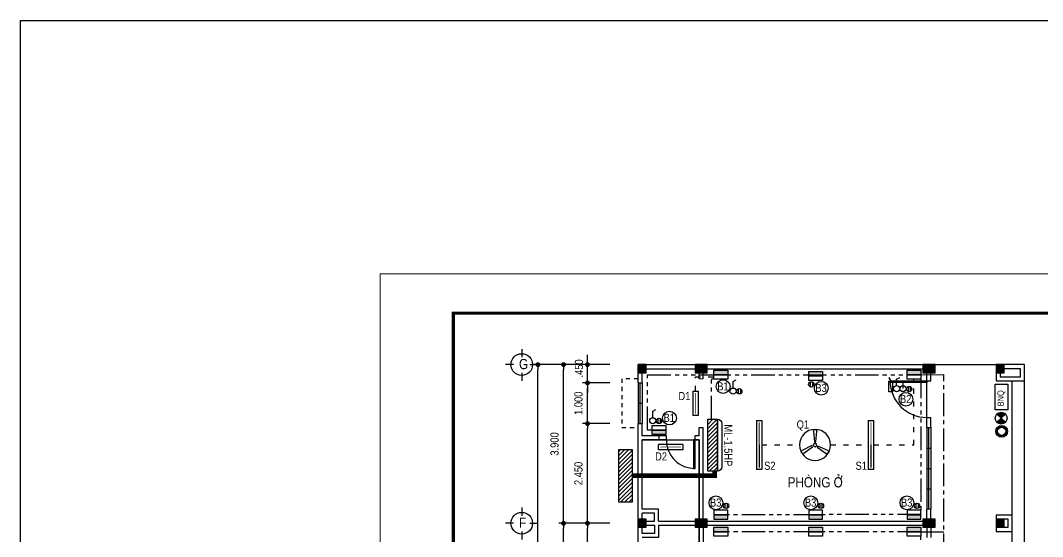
# Model space of a CAD drawing. Header units: millimetres. Extents: x 100 to 288, y -65 to 177.
# Drawn here: x 108.01 to 133.14, y -4.1 to 8.59 of the extents above; entities that cross this region are included whole.
import ezdxf

# ---------------------------------------------------------------- set-up
doc = ezdxf.new("R2010")
doc.units = ezdxf.units.MM
doc.header["$LTSCALE"] = 0.3
doc.header["$MEASUREMENT"] = 0
doc.header["$PDMODE"] = 2
for name, pattern in [('ACAD_ISO03W100', [30, 12, -18]), ('ACAD_ISO04W100', [30, 24, -3, 0, -3]), ('ACAD_ISO06W100', [36, 24, -3, 0, -3, 0, -3, 0, -3]), ('CENTER2', [1.125, 0.75, -0.125, 0.125, -0.125])]:
    doc.linetypes.add(name, pattern=pattern)
doc.layers.get('0').update_dxf_attribs({"linetype": 'CONTINUOUS', "lineweight": 13})
doc.layers.get('DEFPOINTS').update_dxf_attribs({"linetype": 'CONTINUOUS', "lineweight": 13})
for name, color, linetype in [('CB-TD-34', 34, 'CONTINUOUS'), ('CHU', 3, 'CONTINUOUS'), ('COT', 1, 'CONTINUOUS'), ('DEN-24', 24, 'CONTINUOUS'), ('DIM', 4, 'CONTINUOUS'), ('HATCH', 8, 'CONTINUOUS'), ('KHUNG5', 5, 'CONTINUOUS'), ('KT', 8, 'CONTINUOUS'), ('LAYER 1', 1, 'CONTINUOUS'), ('LAYER1', 1, 'CONTINUOUS'), ('LAYER3', 34, 'CONTINUOUS'), ('LAYER5', 5, 'CONTINUOUS'), ('LAYER7', 7, 'CONTINUOUS'), ('QUAT', 36, 'CONTINUOUS'), ('TU DIEN', 3, 'CONTINUOUS'), ('TUONG', 7, 'CONTINUOUS')]:
    doc.layers.add(name, color=color, linetype=linetype)
for name, color, linetype, lineweight in [('DAY CAI', 2, 'ACAD_ISO04W100', 30), ('DAY DEN', 4, 'ACAD_ISO03W100', 25), ('DAY NHANH-90', 90, 'ACAD_ISO06W100', 30)]:
    doc.layers.add(name, color=color, linetype=linetype, lineweight=lineweight)
doc.styles.add('chu dan', font='VHELVCN.TTF', dxfattribs={"height": 350})
doc.styles.add('HELVE', font='')
doc.styles.add('HELVE-KT', font='VHELVCN.TTF')
doc.styles.get('HELVE').set_extended_font_data('VNhelvetica')
doc.dimstyles.new('1-100', dxfattribs={"dimtxt": 0.2, "dimasz": 0.12, "dimexe": 0.12, "dimexo": 0.2, "dimgap": 0.12, "dimtad": 1, "dimdec": 3, "dimzin": 4, "dimdsep": 46, "dimtxsty": 'HELVE-KT', "dimblk1": 'DOT', "dimblk2": 'DOT', "dimsah": 1, "dimcen": -0.18, "dimadec": 3, "dimazin": 0, "dimtfac": 1, "dimtdec": 3, "dimtmove": 2, "dimatfit": 3, "dimldrblk": 'DOT', "dimfxl": 0, "dimtolj": 1, "dimtzin": 4, "dimarcsym": 0})

# ---------------------------------------------------------------- blocks, each defined once
blk = doc.blocks.new('_DOT')
at = {"color": 0, "linetype": 'ByBlock'}
blk.add_line((-0.5, 0), (-1, 0), dxfattribs=at)
at = {"color": 0, "linetype": 'ByBlock', "const_width": 0.5}
blk.add_lwpolyline([(-0.25, 0, 1), (0.25, 0, 1)], format="xyb", close=True, dxfattribs=at)
blk = doc.blocks.new('*D926')
at = {"layer": 'DEFPOINTS', "color": 0, "lineweight": -2, "ltscale": 5}
for p in [(121.368, -3.769), (122.701, -3.769), (122.701, -7.569)]:
    blk.add_point(p, dxfattribs=at)
at = {"layer": 'LAYER 1', "color": 0, "lineweight": -2, "ltscale": 5}
for p, q in [((122.501, -3.769), (121.248, -3.769)), ((121.368, -7.449), (121.368, -3.889)), ((122.501, -7.569), (121.248, -7.569))]:
    blk.add_line(p, q, dxfattribs=at)
at = {"layer": 'LAYER 1', "color": 0, "lineweight": -2, "ltscale": 5, "xscale": 0.12, "yscale": 0.12, "zscale": 0.12}
for p, rotation in [((121.368, -3.769), 90), ((121.368, -7.569), 270)]:
    blk.add_blockref('_DOT', p, dxfattribs=dict(at, rotation=rotation))
at = {"layer": 'LAYER 1', "color": 0, "ltscale": 5, "insert": (121.146, -5.669), "char_height": 0.2, "attachment_point": 5, "rotation": 90, "style": 'HELVE-KT'}
blk.add_mtext('\\A1;3.800', dxfattribs=at)
blk = doc.blocks.new('*D927')
at = {"layer": 'DEFPOINTS', "color": 0, "lineweight": -2, "ltscale": 5}
for p in [(121.368, 0.131), (122.701, 0.131), (122.701, -3.769)]:
    blk.add_point(p, dxfattribs=at)
at = {"layer": 'LAYER 1', "color": 0, "lineweight": -2, "ltscale": 5}
for p, q in [((122.501, 0.131), (121.248, 0.131)), ((121.368, -3.649), (121.368, 0.011)), ((122.501, -3.769), (121.248, -3.769))]:
    blk.add_line(p, q, dxfattribs=at)
at = {"layer": 'LAYER 1', "color": 0, "lineweight": -2, "ltscale": 5, "xscale": 0.12, "yscale": 0.12, "zscale": 0.12}
for p, rotation in [((121.368, 0.131), 90), ((121.368, -3.769), 270)]:
    blk.add_blockref('_DOT', p, dxfattribs=dict(at, rotation=rotation))
at = {"layer": 'LAYER 1', "color": 0, "ltscale": 5, "insert": (121.146, -1.819), "char_height": 0.2, "attachment_point": 5, "rotation": 90, "style": 'HELVE-KT'}
blk.add_mtext('\\A1;3.900', dxfattribs=at)
blk = doc.blocks.new('*D928')
at = {"layer": 'DEFPOINTS', "color": 0, "lineweight": -2, "ltscale": 5}
for p in [(120.738, 0.131), (121.707, 0.131), (121.707, -22.369)]:
    blk.add_point(p, dxfattribs=at)
at = {"layer": 'LAYER 1', "color": 0, "lineweight": -2, "ltscale": 5}
for p, q in [((121.507, 0.131), (120.618, 0.131)), ((120.738, -22.249), (120.738, 0.011)), ((121.507, -22.369), (120.618, -22.369))]:
    blk.add_line(p, q, dxfattribs=at)
at = {"layer": 'LAYER 1', "color": 0, "lineweight": -2, "ltscale": 5, "xscale": 0.12, "yscale": 0.12, "zscale": 0.12}
for p, rotation in [((120.738, 0.131), 90), ((120.738, -22.369), 270)]:
    blk.add_blockref('_DOT', p, dxfattribs=dict(at, rotation=rotation))
at = {"layer": 'LAYER 1', "color": 0, "ltscale": 5, "insert": (120.515, -10.708), "char_height": 0.2, "attachment_point": 5, "rotation": 90, "style": 'HELVE-KT'}
blk.add_mtext('\\A1;22.500', dxfattribs=at)
blk = doc.blocks.new('*D957')
at = {"layer": 'DEFPOINTS', "color": 0, "lineweight": -2, "ltscale": 5}
for p in [(121.956, -3.769), (122.701, -3.769), (122.701, -6.219)]:
    blk.add_point(p, dxfattribs=at)
at = {"layer": 'LAYER 1', "color": 0, "lineweight": -2, "ltscale": 5}
for p, q in [((122.501, -3.769), (121.836, -3.769)), ((121.956, -6.099), (121.956, -3.889)), ((122.501, -6.219), (121.836, -6.219))]:
    blk.add_line(p, q, dxfattribs=at)
at = {"layer": 'LAYER 1', "color": 0, "lineweight": -2, "ltscale": 5, "xscale": 0.12, "yscale": 0.12, "zscale": 0.12}
for p, rotation in [((121.956, -3.769), 90), ((121.956, -6.219), 270)]:
    blk.add_blockref('_DOT', p, dxfattribs=dict(at, rotation=rotation))
at = {"layer": 'LAYER 1', "color": 0, "ltscale": 5, "insert": (121.734, -4.994), "char_height": 0.2, "attachment_point": 5, "rotation": 90, "style": 'HELVE-KT'}
blk.add_mtext('\\A1;2.450', dxfattribs=at)
blk = doc.blocks.new('*D958')
at = {"layer": 'DEFPOINTS', "color": 0, "lineweight": -2, "ltscale": 5}
for p in [(121.956, -1.319), (122.701, -1.319), (122.701, -3.769)]:
    blk.add_point(p, dxfattribs=at)
at = {"layer": 'LAYER 1', "color": 0, "lineweight": -2, "ltscale": 5}
for p, q in [((122.501, -1.319), (121.836, -1.319)), ((121.956, -3.649), (121.956, -1.439)), ((122.501, -3.769), (121.836, -3.769))]:
    blk.add_line(p, q, dxfattribs=at)
at = {"layer": 'LAYER 1', "color": 0, "lineweight": -2, "ltscale": 5, "xscale": 0.12, "yscale": 0.12, "zscale": 0.12}
for p, rotation in [((121.956, -1.319), 90), ((121.956, -3.769), 270)]:
    blk.add_blockref('_DOT', p, dxfattribs=dict(at, rotation=rotation))
at = {"layer": 'LAYER 1', "color": 0, "ltscale": 5, "insert": (121.734, -2.544), "char_height": 0.2, "attachment_point": 5, "rotation": 90, "style": 'HELVE-KT'}
blk.add_mtext('\\A1;2.450', dxfattribs=at)
blk = doc.blocks.new('*D959')
at = {"layer": 'DEFPOINTS', "color": 0, "lineweight": -2, "ltscale": 5}
for p in [(121.956, -0.319), (122.701, -0.319), (122.701, -1.319)]:
    blk.add_point(p, dxfattribs=at)
at = {"layer": 'LAYER 1', "color": 0, "lineweight": -2, "ltscale": 5}
for p, q in [((122.501, -0.319), (121.836, -0.319)), ((121.956, -1.199), (121.956, -0.439)), ((122.501, -1.319), (121.836, -1.319))]:
    blk.add_line(p, q, dxfattribs=at)
at = {"layer": 'LAYER 1', "color": 0, "lineweight": -2, "ltscale": 5, "xscale": 0.12, "yscale": 0.12, "zscale": 0.12}
for p, rotation in [((121.956, -0.319), 90), ((121.956, -1.319), 270)]:
    blk.add_blockref('_DOT', p, dxfattribs=dict(at, rotation=rotation))
at = {"layer": 'LAYER 1', "color": 0, "ltscale": 5, "insert": (121.734, -0.819), "char_height": 0.2, "attachment_point": 5, "rotation": 90, "style": 'HELVE-KT'}
blk.add_mtext('\\A1;1.000', dxfattribs=at)
blk = doc.blocks.new('*D960')
at = {"layer": 'DEFPOINTS', "color": 0, "lineweight": -2, "ltscale": 5}
for p in [(121.956, 0.131), (122.701, 0.131), (122.701, -0.319)]:
    blk.add_point(p, dxfattribs=at)
at = {"layer": 'LAYER 1', "color": 0, "lineweight": -2, "ltscale": 5}
for p, q in [((121.956, 0.251), (121.956, 0.371)), ((122.501, 0.131), (121.836, 0.131)), ((121.956, -0.319), (121.956, 0.131)), ((122.501, -0.319), (121.836, -0.319)), ((121.956, -0.439), (121.956, -0.559))]:
    blk.add_line(p, q, dxfattribs=at)
at = {"layer": 'LAYER 1', "color": 0, "lineweight": -2, "ltscale": 5, "xscale": 0.12, "yscale": 0.12, "zscale": 0.12}
for p, rotation in [((121.956, 0.131), 270), ((121.956, -0.319), 90)]:
    blk.add_blockref('_DOT', p, dxfattribs=dict(at, rotation=rotation))
at = {"layer": 'LAYER 1', "color": 0, "ltscale": 5, "insert": (121.747, 0.038), "char_height": 0.2, "attachment_point": 5, "rotation": 90, "style": 'HELVE-KT'}
blk.add_mtext('\\A1;.450', dxfattribs=at)
blk = doc.blocks.new('1.2')
at = {"layer": 'DEN-24'}
for points in [[(176.542, 92.721), (176.542, 92.851), (175.342, 92.851), (175.342, 92.721)], [(175.942, 92.786), (175.39, 92.786)], [(176.542, 92.721), (175.342, 92.721)]]:
    blk.add_lwpolyline(points, dxfattribs=at)
at = {"layer": 'DEN-24', "linetype": 'Continuous', "ltscale": 0.08, "const_width": 0.02}
for points in [[(175.942, 92.786), (175.39, 92.786)], [(175.942, 92.786), (176.494, 92.786)]]:
    blk.add_lwpolyline(points, dxfattribs=at)
blk = doc.blocks.new('GF')
at = {"layer": 'QUAT', "ltscale": 0.3}
for p, q in [((573.723, 175.574), (573.707, 175.796)), ((573.773, 175.797), (573.751, 175.574)), ((573.751, 175.574), (573.723, 175.574)), ((573.792, 175.475), (573.806, 175.499)), ((573.806, 175.499), (574.007, 175.402)), ((573.482, 175.397), (573.686, 175.489)), ((573.699, 175.465), (573.515, 175.339)), ((573.686, 175.489), (573.699, 175.465)), ((573.974, 175.345), (573.792, 175.475))]:
    blk.add_line(p, q, dxfattribs=at)
for radius in [0.319, 0.0356]:
    blk.add_circle((573.743, 175.513), radius, dxfattribs=at)
at = {"layer": 'QUAT', "linetype": 'Continuous'}
for centre, start, end in [((573.74, 175.799), 356.0633, 184.2802), ((573.496, 175.367), 116.0633, 304.2802), ((573.992, 175.372), 236.0633, 64.2802)]:
    blk.add_arc(centre, 0.0331, start, end, dxfattribs=at)
blk = doc.blocks.new('BDIEN')
at = {"layer": 'CB-TD-34', "ltscale": 0.3}
blk.add_hatch(color=256, dxfattribs=at).paths.add_polyline_path([(368, 150), (368, 261), (30, 261), (30, 150)])
at = {"layer": 'CB-TD-34'}
for points in [[(368, 39), (368, 261), (30, 261), (30, 39)], [(368, 150), (368, 150), (30, 150), (30, 150)]]:
    blk.add_lwpolyline(points, close=True, dxfattribs=at)
blk = doc.blocks.new('ocam')
at = {"layer": 'CB-TD-34', "ltscale": 0.3}
for p, q in [((2626.682, 1316.332), (2626.682, 1316.232)), ((2626.727, 1316.332), (2626.727, 1316.232))]:
    blk.add_line(p, q, dxfattribs=at)
at = {"layer": 'CB-TD-34', "ltscale": 0.3, "extrusion": (0, 0, -1)}
blk.add_ellipse((2626.705, 1316.282), major_axis=(0.0387, 0.0387), ratio=1, start_param=3.926991, end_param=10.210176, dxfattribs=at)
blk = doc.blocks.new('congtac')
at = {"layer": 'CB-TD-34', "ltscale": 0.3}
blk.add_lwpolyline([(2626.568, 1316.342), (2626.568, 1316.474), (2626.633, 1316.508)], dxfattribs=at)
at = {"layer": 'CB-TD-34', "ltscale": 0.3, "extrusion": (0, 0, -1)}
blk.add_ellipse((2626.568, 1316.279), major_axis=(-0.0445, 0.0445), ratio=1, start_param=5.497787, end_param=11.780972, dxfattribs=at)
blk = doc.blocks.new('dimerquat')
at = {"layer": 'QUAT', "linetype": 'Continuous'}
for points in [[(2626.193, 1316.431), (2626.342, 1316.431)], [(2626.268, 1316.279), (2626.268, 1316.431)]]:
    blk.add_lwpolyline(points, dxfattribs=at)
blk.add_circle((2626.268, 1316.279), 0.0629, dxfattribs=at)
blk = doc.blocks.new('ds')
at = {"layer": 'DEN-24'}
for points in [[(-121917.555, 340881.741), (-121917.555, 340881.871), (-121918.155, 340881.871), (-121918.155, 340881.741)], [(-121917.555, 340881.741), (-121918.155, 340881.741)]]:
    blk.add_lwpolyline(points, dxfattribs=at)
at = {"layer": 'DEN-24', "linetype": 'Continuous', "ltscale": 0.08, "const_width": 0.02}
for points in [[(-121917.855, 340881.806), (-121918.108, 340881.806)], [(-121917.855, 340881.806), (-121917.603, 340881.806)]]:
    blk.add_lwpolyline(points, dxfattribs=at)
blk = doc.blocks.new('1222')
at = {"layer": 'COT', "ltscale": 200}
h = blk.add_hatch(color=256, dxfattribs=at)
h.paths.add_polyline_path([(303.386, 228.53, 1), (303.695, 228.53, 1)])
h.paths.add_polyline_path([(303.647, 228.53, 1), (303.435, 228.53, 1)], flags=17)
h = blk.add_hatch(color=256, dxfattribs=at)
h.paths.add_polyline_path([(303.884, 228.544), (303.993, 228.432, 0.202908), (304.04, 228.543, 0.204161), (303.992, 228.655)])
h.paths.add_polyline_path([(303.884, 228.544), (303.777, 228.654, 0.201837), (303.731, 228.543, 0.200249), (303.776, 228.433)])
for p, q in [((303.992, 228.655), (303.776, 228.433)), ((303.777, 228.654), (303.993, 228.432))]:
    blk.add_line(p, q, dxfattribs=at)
blk.add_lwpolyline([(304.101, 228.704), (304.777, 228.704), (304.777, 228.369), (304.101, 228.369)], close=True, dxfattribs=at)
for centre, radius in [((303.541, 228.53), 0.155), ((303.885, 228.543), 0.155), ((303.541, 228.53), 0.106)]:
    blk.add_circle(centre, radius, dxfattribs=at)
at = {"layer": 'COT', "ltscale": 200, "insert": (304.193, 228.639), "char_height": 0.1625, "width": 0.75343, "attachment_point": 1, "style": 'chu dan'}
blk.add_mtext('BNQ', dxfattribs=at)

msp = doc.modelspace()

# ---------------------------------------------------------------- hatches: boundary and pattern name
at = {"layer": 'LAYER3'}
h = msp.add_hatch(dxfattribs=at)
h.set_pattern_fill('ANSI31', color=256, scale=0.5616, angle=630, style=0)
h.set_pattern_definition([(225, (327.96799, -1437.357485), (-0.049638896, 0.049638896), [])])
h.paths.add_polyline_path([(125.14977, -1.20828), (124.91097, -1.20828), (124.91097, -2.48971), (125.14977, -2.48971)])
h = msp.add_hatch(dxfattribs=at)
h.set_pattern_fill('ANSI31', color=256, scale=0.5616, angle=270, style=0)
h.set_pattern_definition([(225, (326.59011, -1438.10978), (-0.049638896, 0.049638896), [])])
h.paths.add_polyline_path([(123.05967, -1.96057), (122.71584, -1.96057), (122.71584, -3.242), (123.05967, -3.242)])
at = {"layer": 'LAYER7', "lineweight": -2, "ltscale": 0.08}
h = msp.add_hatch(color=256, dxfattribs=at)
h.paths.add_polyline_path([(123.30025, 0.03135), (123.20025, 0.13135), (123.20025, -0.06865)])
h.paths.add_polyline_path([(123.30025, 0.03135), (123.20025, -0.06865), (123.40025, -0.06865)])
h.paths.add_polyline_path([(123.40025, 0.13135), (123.30025, 0.03135), (123.40025, -0.06865)])
h.paths.add_polyline_path([(123.40025, 0.13135), (123.20025, 0.13135), (123.30025, 0.03135)])
h = msp.add_hatch(color=256, dxfattribs=at)
h.paths.add_polyline_path([(124.60025, 0.13135), (124.60025, -0.06865), (124.75025, 0.03135)])
h.paths.add_polyline_path([(124.75025, 0.03135), (124.90025, 0.13135), (124.60025, 0.13135)])
h.paths.add_polyline_path([(124.60025, -0.06865), (124.90025, -0.06865), (124.75025, 0.03135)])
h.paths.add_polyline_path([(124.75025, 0.03135), (124.90025, -0.06865), (124.90025, 0.13135)])
h = msp.add_hatch(color=256, dxfattribs=at)
h.paths.add_polyline_path([(130.20025, 0.13135), (130.20025, -0.06865), (130.35025, 0.03135)])
h.paths.add_polyline_path([(130.35025, 0.03135), (130.50025, 0.13135), (130.20025, 0.13135)])
h.paths.add_polyline_path([(130.20025, -0.06865), (130.50025, -0.06865), (130.35025, 0.03135)])
h.paths.add_polyline_path([(130.35025, 0.03135), (130.50025, -0.06865), (130.50025, 0.13135)])
h = msp.add_hatch(color=256, dxfattribs=at)
h.paths.add_polyline_path([(132.10025, 0.03135), (132.00025, 0.13135), (132.00025, -0.06865)])
h.paths.add_polyline_path([(132.10025, 0.03135), (132.00025, -0.06865), (132.20025, -0.06865)])
h.paths.add_polyline_path([(132.20025, 0.13135), (132.10025, 0.03135), (132.20025, -0.06865)])
h.paths.add_polyline_path([(132.20025, 0.13135), (132.00025, 0.13135), (132.10025, 0.03135)])
h = msp.add_hatch(color=256, dxfattribs=at)
h.paths.add_polyline_path([(132.10025, 0.03135), (132.00025, 0.13135), (132.00025, -0.06865)])
h.paths.add_polyline_path([(132.10025, 0.03135), (132.00025, -0.06865), (132.20025, -0.06865)])
h.paths.add_polyline_path([(132.20025, 0.13135), (132.10025, 0.03135), (132.20025, -0.06865)])
h.paths.add_polyline_path([(132.20025, 0.13135), (132.00025, 0.13135), (132.10025, 0.03135)])
h = msp.add_hatch(color=256, dxfattribs=at)
h.paths.add_polyline_path([(123.30025, -3.76865), (123.20025, -3.66865), (123.20025, -3.86865)])
h.paths.add_polyline_path([(123.30025, -3.76865), (123.20025, -3.86865), (123.40025, -3.86865)])
h.paths.add_polyline_path([(123.40025, -3.66865), (123.30025, -3.76865), (123.40025, -3.86865)])
h.paths.add_polyline_path([(123.40025, -3.66865), (123.20025, -3.66865), (123.30025, -3.76865)])
h = msp.add_hatch(color=256, dxfattribs=at)
h.paths.add_polyline_path([(124.60025, -3.66865), (124.60025, -3.86865), (124.75025, -3.76865)])
h.paths.add_polyline_path([(124.75025, -3.76865), (124.90025, -3.66865), (124.60025, -3.66865)])
h.paths.add_polyline_path([(124.60025, -3.86865), (124.90025, -3.86865), (124.75025, -3.76865)])
h.paths.add_polyline_path([(124.75025, -3.76865), (124.90025, -3.86865), (124.90025, -3.66865)])
h = msp.add_hatch(color=256, dxfattribs=at)
h.paths.add_polyline_path([(130.20025, -3.66865), (130.20025, -3.86865), (130.35025, -3.76865)])
h.paths.add_polyline_path([(130.35025, -3.76865), (130.50025, -3.66865), (130.20025, -3.66865)])
h.paths.add_polyline_path([(130.20025, -3.86865), (130.50025, -3.86865), (130.35025, -3.76865)])
h.paths.add_polyline_path([(130.35025, -3.76865), (130.50025, -3.86865), (130.50025, -3.66865)])
h = msp.add_hatch(color=256, dxfattribs=at)
h.paths.add_polyline_path([(132.10025, -3.76865), (132.00025, -3.66865), (132.00025, -3.86865)])
h.paths.add_polyline_path([(132.10025, -3.76865), (132.00025, -3.86865), (132.20025, -3.86865)])
h.paths.add_polyline_path([(132.20025, -3.66865), (132.10025, -3.76865), (132.20025, -3.86865)])
h.paths.add_polyline_path([(132.20025, -3.66865), (132.00025, -3.66865), (132.10025, -3.76865)])
h = msp.add_hatch(color=256, dxfattribs=at)
h.paths.add_polyline_path([(132.10025, -3.76865), (132.00025, -3.66865), (132.00025, -3.86865)])
h.paths.add_polyline_path([(132.10025, -3.76865), (132.00025, -3.86865), (132.20025, -3.86865)])
h.paths.add_polyline_path([(132.20025, -3.66865), (132.10025, -3.76865), (132.20025, -3.86865)])
h.paths.add_polyline_path([(132.20025, -3.66865), (132.00025, -3.66865), (132.10025, -3.76865)])

# ---------------------------------------------------------------- linework, layer by layer
at = {"layer": 'CB-TD-34', "linetype": 'Continuous', "const_width": 0.04067}
msp.add_lwpolyline([(129.40951, -0.27176), (129.37096, -0.18463)], dxfattribs=at)
at = {"layer": 'CB-TD-34', "linetype": 'Continuous'}
msp.add_lwpolyline([(129.45618, -0.53721), (129.36284, -0.53721), (129.36284, -0.27176), (129.45618, -0.27176)], close=True, dxfattribs=at)
msp.add_lwpolyline([(129.45618, -0.53721), (129.36284, -0.53721), (129.36284, -0.27176), (129.45618, -0.27176)], close=True, dxfattribs=at)
at = {"layer": 'CHU'}
for points in [[(120.33753, 0.51468), (120.33753, 0.31468)], [(120.13753, 0.13135), (119.93753, 0.13135)], [(120.53753, 0.13135), (120.73753, 0.13135)], [(120.33753, -0.06865), (120.33753, -0.26865)], [(120.33753, -3.38532), (120.33753, -3.58532)], [(120.13753, -3.76865), (119.93753, -3.76865)], [(120.53753, -3.76865), (120.73753, -3.76865)], [(120.33753, -3.96865), (120.33753, -4.16865)]]:
    msp.add_lwpolyline(points, dxfattribs=at)
for centre in [(120.33753, 0.13135), (120.33753, -3.76865)]:
    msp.add_circle(centre, 0.26667, dxfattribs=at)
at = {"layer": 'DAY DEN', "ltscale": 0.035}
for points in [[(124.60801, -0.51865), (124.60801, -0.17068), (125.06422, -0.17068)], [(128.99014, -1.84365), (129.98131, -1.84365), (129.98131, -0.22829)], [(123.71179, -1.58718), (123.71179, -1.83101)], [(126.24014, -1.84365), (127.16703, -1.84365)], [(127.93346, -1.84365), (128.86035, -1.84365)]]:
    msp.add_lwpolyline(points, dxfattribs=at)
at = {"layer": 'DAY NHANH-90', "ltscale": 0.08}
for points in [[(123.54264, -1.47628), (123.43157, -1.47628), (123.43157, -0.11739), (130.15047, -0.11739), (130.15047, -3.55598), (125.40253, -3.55899)], [(125.00852, -1.20828), (125.00852, -0.21989), (125.06422, -0.21989)], [(123.54264, -6.06103), (123.43157, -6.06103), (123.43157, -7.40135), (130.15258, -7.40135), (130.15265, -3.98133), (125.40253, -3.97832)]]:
    msp.add_lwpolyline(points, dxfattribs=at)
at = {"layer": 'DAY NHANH-90', "linetype": 'CENTER2', "lineweight": -2, "ltscale": 2.5}
for points in [[(129.73182, -19.24764), (130.71497, -19.24764), (130.71497, -0.10983)], [(130.15047, -0.11739), (130.71497, -0.10983)], [(130.15258, -3.97832), (130.71497, -3.97832)]]:
    msp.add_lwpolyline(points, dxfattribs=at)
at = {"layer": 'DEFPOINTS', "linetype": 'Continuous', "ltscale": 0.08}
msp.add_lwpolyline([(116.85754, -27.34106), (158.85754, -27.34106), (158.85754, 2.35894), (116.85754, 2.35894)], close=True, dxfattribs=at)
at = {"layer": 'HATCH', "linetype": 'ACAD_ISO03W100', "ltscale": 0.01}
msp.add_lwpolyline([(123.20025, -0.21865), (123.20025, -0.21865), (122.80025, -0.21865), (122.80025, -1.41865), (123.20025, -1.41865)], dxfattribs=at)
at = {"layer": 'KHUNG5', "linetype": 'Continuous', "ltscale": 0.08, "const_width": 0.11232}
msp.add_lwpolyline([(125.0838, -2.48437), (125.0838, -2.60129), (123.05967, -2.60129)], dxfattribs=at)
at = {"layer": 'LAYER3', "lineweight": -2, "ltscale": 0.08}
msp.add_lwpolyline([(108.01391, 8.59192), (212.25043, 8.59192), (212.25043, -64.85135), (108.01391, -64.85135)], close=True, dxfattribs=at)
at = {"layer": 'LAYER3'}
for points in [[(124.91097, -2.48971), (124.91097, -1.20828), (125.14977, -1.20828), (125.14977, -2.48971)], [(122.71584, -1.96057), (122.71584, -3.242), (123.05967, -3.242), (123.05967, -1.96057)]]:
    msp.add_lwpolyline(points, close=True, dxfattribs=at)
msp.add_lwpolyline([(125.14977, -2.48971), (125.14977, -1.20828, -0.41421356), (125.25481, -1.31331), (125.25481, -2.38467, -0.41421356)], format="xyb", close=True, dxfattribs=at)
at = {"layer": 'LAYER5', "color": 163, "linetype": 'Continuous'}
for p, q in [((123.20025, -0.31865), (123.20025, -1.31865)), ((123.25025, -1.31865), (123.25025, -0.31865)), ((123.30025, -0.31865), (123.30025, -1.31865)), ((130.30025, -1.16865), (130.30025, -0.26865)), ((123.20025, -0.81865), (123.30025, -0.81865)), ((130.30025, -1.41865), (130.30025, -3.41865)), ((130.35025, -3.41865), (130.35025, -1.41865)), ((130.40025, -1.41865), (130.40025, -3.41865)), ((123.90025, -1.71865), (124.60025, -1.71865)), ((130.30025, -1.91865), (130.40025, -1.91865)), ((130.30025, -2.41865), (130.40025, -2.41865)), ((130.30025, -2.91865), (130.40025, -2.91865))]:
    msp.add_line(p, q, dxfattribs=at)
for points in [[(130.30025, -0.26865), (130.30025, -0.30865), (129.40025, -0.30865), (129.40025, -0.26865)], [(124.60025, -1.71865), (124.56025, -1.71865), (124.56025, -2.41865), (124.60025, -2.41865)]]:
    msp.add_lwpolyline(points, close=True, dxfattribs=at)
for centre, radius, start, end in [((130.30025, -0.26467), 0.90392, 180.252591, 270), ((124.58025, -1.73865), 0.68029, 178.315316, 271.684684)]:
    msp.add_arc(centre, radius, start, end, dxfattribs=at)
at = {"layer": 'LAYER7', "lineweight": -2, "ltscale": 0.08}
for p, q in [((123.20025, -0.06865), (123.40025, 0.13135)), ((123.20025, 0.13135), (123.40025, -0.06865)), ((124.60025, -0.06865), (124.90025, 0.13135)), ((124.60025, 0.13135), (124.90025, -0.06865)), ((130.20025, -0.06865), (130.50025, 0.13135)), ((130.20025, 0.13135), (130.50025, -0.06865)), ((130.40025, 0.13135), (132.20025, 0.13135)), ((132.00025, -0.06865), (132.20025, 0.13135)), ((132.00025, 0.13135), (132.20025, -0.06865)), ((132.00025, -0.06865), (132.20025, 0.13135)), ((132.00025, 0.13135), (132.20025, -0.06865)), ((132.70025, -22.36865), (132.70025, 0.13135)), ((132.40025, -21.96865), (132.40025, -0.26865)), ((123.20025, -3.86865), (123.40025, -3.66865)), ((123.20025, -3.66865), (123.40025, -3.86865)), ((124.60025, -3.86865), (124.90025, -3.66865)), ((124.60025, -3.66865), (124.90025, -3.86865)), ((130.20025, -3.86865), (130.50025, -3.66865)), ((130.20025, -3.66865), (130.50025, -3.86865)), ((132.00025, -3.86865), (132.20025, -3.66865)), ((132.00025, -3.66865), (132.20025, -3.86865)), ((132.00025, -3.86865), (132.20025, -3.66865)), ((132.00025, -3.66865), (132.20025, -3.86865))]:
    msp.add_line(p, q, dxfattribs=at)
at = {"layer": 'LAYER7', "linetype": 'Continuous', "const_width": 0.08}
msp.add_lwpolyline([(157.85754, 1.3964), (118.65754, 1.3964), (118.65754, -26.37851), (157.85754, -26.37851)], close=True, dxfattribs=at)
at = {"layer": 'LAYER7', "lineweight": -2, "ltscale": 0.08}
for points in [[(123.40025, -0.06865), (123.40025, 0.13135), (123.20025, 0.13135), (123.20025, -0.06865)], [(124.90025, -0.06865), (124.90025, 0.13135), (124.60025, 0.13135), (124.60025, -0.06865)], [(130.50025, -0.06865), (130.50025, 0.13135), (130.20025, 0.13135), (130.20025, -0.06865)], [(132.20025, -0.06865), (132.20025, 0.13135), (132.00025, 0.13135), (132.00025, -0.06865)], [(132.20025, -0.06865), (132.20025, 0.13135), (132.00025, 0.13135), (132.00025, -0.06865)], [(132.70025, -0.26865), (132.70025, 0.13135), (132.00025, 0.13135), (132.00025, -0.26865)], [(132.60025, -0.16865), (132.60025, 0.03135), (132.10025, 0.03135), (132.10025, -0.16865)], [(124.70025, -3.71865), (124.70025, -1.71865), (124.70025, -1.71865), (124.70025, -3.71865)], [(123.40025, -3.86865), (123.40025, -3.66865), (123.20025, -3.66865), (123.20025, -3.86865)], [(124.90025, -3.86865), (124.90025, -3.66865), (124.60025, -3.66865), (124.60025, -3.86865)], [(130.50025, -3.86865), (130.50025, -3.66865), (130.20025, -3.66865), (130.20025, -3.86865)], [(132.40025, -3.96865), (132.40025, -3.56865), (132.00025, -3.56865), (132.00025, -3.96865)], [(132.20025, -3.86865), (132.20025, -3.66865), (132.00025, -3.66865), (132.00025, -3.86865)], [(132.20025, -3.86865), (132.20025, -3.66865), (132.00025, -3.66865), (132.00025, -3.86865)], [(132.30025, -3.86865), (132.30025, -3.66865), (132.10025, -3.66865), (132.10025, -3.86865)], [(124.70025, -3.81865), (124.70025, -5.81865), (124.70025, -5.81865), (124.70025, -3.81865)]]:
    msp.add_lwpolyline(points, close=True, dxfattribs=at)
for points in [[(123.20025, -0.31865), (123.20025, 0.13135)], [(123.20025, 0.13135), (130.50025, 0.13135)], [(123.30025, -0.31865), (123.30025, 0.03135)], [(123.30025, 0.03135), (130.30025, 0.03135)], [(124.70025, -0.21865), (124.70025, 0.03135)], [(124.80025, -0.21865), (124.80025, 0.03135)], [(130.30025, -0.26865), (130.30025, 0.03135)], [(130.40025, -0.26865), (130.40025, 0.03135)], [(130.30025, -0.26865), (130.40025, -0.26865)], [(130.30025, -1.41865), (130.30025, -1.16865)], [(130.30025, -1.16865), (130.40025, -1.16865)], [(130.40025, -1.41865), (130.40025, -1.16865)], [(123.20025, -3.76865), (123.20025, -1.31865)], [(123.30025, -1.61865), (123.30025, -1.31865)], [(124.70025, -1.61865), (124.70025, -1.41865)], [(124.80025, -1.61865), (124.80025, -1.41865)], [(123.90025, -1.61865), (123.30025, -1.61865)], [(123.90025, -1.61865), (123.30025, -1.61865)], [(123.90025, -1.71865), (123.30025, -1.71865)], [(123.30025, -1.71865), (123.90025, -1.71865)], [(123.30025, -3.41865), (123.30025, -1.71865)], [(123.90025, -1.71865), (123.90025, -1.61865)], [(124.70025, -1.61865), (124.60025, -1.61865)], [(124.70025, -1.61865), (124.60025, -1.61865)], [(124.60025, -1.71865), (124.60025, -1.61865)], [(124.70025, -1.71865), (124.60025, -1.71865)], [(124.60025, -1.71865), (124.70025, -1.71865)], [(124.80025, -3.71865), (124.80025, -1.61865)], [(123.70025, -3.71865), (123.70025, -3.41865), (123.30025, -3.41865)], [(130.30025, -3.76865), (130.30025, -3.41865)], [(130.40025, -3.76865), (130.40025, -3.41865)], [(123.20025, -3.71865), (123.60025, -3.71865)], [(123.20025, -6.21865), (123.20025, -3.76865)], [(123.60025, -3.71865), (123.60025, -3.51865), (123.30025, -3.51865)], [(123.30025, -3.76865), (123.30025, -3.51865)], [(123.30025, -4.01865), (123.30025, -3.76865)], [(123.70025, -3.71865), (130.40025, -3.71865)], [(130.30025, -3.76865), (130.30025, -4.11865)], [(130.40025, -3.76865), (130.40025, -4.11865)], [(123.20025, -3.81865), (123.60025, -3.81865)], [(123.60025, -3.81865), (123.60025, -4.01865), (123.30025, -4.01865)], [(123.70025, -3.81865), (123.70025, -4.11865), (123.30025, -4.11865)], [(123.70025, -3.81865), (130.40025, -3.81865)], [(124.80025, -3.81865), (124.80025, -5.91865)]]:
    msp.add_lwpolyline(points, dxfattribs=at)
at = {"layer": 'TU DIEN', "linetype": 'Continuous', "ltscale": 0.08}
for centre in [(125.29094, -0.40866), (127.70368, -0.44879), (129.78395, -0.71978), (123.97147, -1.18196), (125.11314, -3.26666), (127.44623, -3.26666), (129.80876, -3.26666)]:
    msp.add_circle(centre, 0.16882, dxfattribs=at)
at = {"layer": 'TUONG', "linetype": 'ByBlock', "ltscale": 5, "const_width": 0.03}
for points in [[(124.80025, -0.21865), (124.70025, -0.21865)], [(123.30025, -0.31865), (123.20025, -0.31865)], [(123.30025, -1.31865), (123.20025, -1.31865)], [(124.80025, -1.41865), (124.70025, -1.41865)], [(130.40025, -1.41865), (130.30025, -1.41865)], [(130.40025, -3.41865), (130.30025, -3.41865)]]:
    msp.add_lwpolyline(points, dxfattribs=at)

# ---------------------------------------------------------------- block references
at = {"layer": 'CB-TD-34', "xscale": -0.001001361990347505, "yscale": 0.001001361990347505, "zscale": 0.00100136178607373}
for p in [(125.43238, -0.26743), (127.76547, -0.29561), (130.18032, -0.26743), (125.43238, -4.12836), (127.76547, -4.12836), (130.18243, -4.12836)]:
    msp.add_blockref('BDIEN', p, dxfattribs=at)
at = {"layer": 'CB-TD-34', "yscale": 0.001001361990347505, "zscale": 0.00100136178607373, "rotation": 180}
for p, xscale in [((123.51279, -1.32624), -0.001001361990347505), ((125.43238, -3.40895), 0.001001361990347505), ((127.76547, -3.40895), 0.001001361990347505), ((130.18032, -3.40895), 0.001001361990347505)]:
    msp.add_blockref('BDIEN', p, dxfattribs=dict(at, xscale=xscale))
at = {"layer": 'DAY CAI', "xscale": 1.19999999999709, "yscale": 1.200000000011642, "zscale": 1.2}
for name, p in [('congtac', (-3026.34484, -1580.05592)), ('congtac', (-3022.32524, -1579.9935)), ('ocam', (-3026.3574, -1580.06195)), ('ocam', (-3026.3574, -1580.06195)), ('ocam', (-3024.58704, -1579.89295)), ('ocam', (-3024.58704, -1579.89295)), ('dimerquat', (-3021.80538, -1579.99251)), ('ocam', (-3022.18074, -1580.00811)), ('ocam', (-3022.18074, -1580.00811)), ('congtac', (-3028.32015, -1580.78463)), ('ocam', (-3028.33271, -1580.79066)), ('ocam', (-3028.33271, -1580.79066)), ('ocam', (-3026.68451, -1582.87916)), ('ocam', (-3026.68451, -1582.87916)), ('ocam', (-3024.35142, -1582.87916)), ('ocam', (-3024.35142, -1582.87916)), ('ocam', (-3021.98889, -1582.87916)), ('ocam', (-3021.98889, -1582.87916))]:
    msp.add_blockref(name, p, dxfattribs=at)
at = {"layer": 'DIM', "xscale": -1.199999999982538, "yscale": 1.200000000011642, "zscale": 1.2}
msp.add_blockref('GF', (816.04155, -212.45877), dxfattribs=at)
at = {"layer": 'HATCH', "linetype": 'Continuous', "xscale": 0.9407999999961021, "yscale": 0.9408000000286734, "zscale": 0.9408000000000001, "rotation": 90}
msp.add_blockref('1222', (347.14022, -287.07968), dxfattribs=at)
at = {"layer": 'HATCH', "lineweight": 35, "xscale": -1, "rotation": 270}
for p in [(33.38947, -177.78571), (36.13947, -177.78571)]:
    msp.add_blockref('1.2', p, dxfattribs=at)
at = {"layer": 'KT', "xscale": -1}
for p, rotation in [((-340757.19794, 121917.03649), 270), ((122041.85539, 340879.91004), 180)]:
    msp.add_blockref('ds', p, dxfattribs=dict(at, rotation=rotation))

# ---------------------------------------------------------------- texts
at = {"layer": 'LAYER 1', "linetype": 'Continuous', "char_height": 0.2, "width": 3.8855277, "attachment_point": 2, "style": 'HELVE-KT'}
for s, insert in [('D1', (124.33832, -0.54131)), ('Q1', (127.25065, -1.24037)), ('D2', (123.7637, -2.02565)), ('S2', (126.43835, -2.25526)), ('S1', (128.68732, -2.25526))]:
    msp.add_mtext(s, dxfattribs=dict(at, insert=insert))
at = {"layer": 'LAYER 1', "linetype": 'Continuous', "insert": (125.51764, -1.85353), "char_height": 0.2, "width": 3.8855277, "attachment_point": 2, "rotation": 270, "style": 'HELVE-KT'}
msp.add_mtext('ML-1.5HP', dxfattribs=at)
at = {"layer": 'LAYER1', "linetype": 'Continuous', "ltscale": 0.05, "char_height": 0.25, "attachment_point": 1, "style": 'HELVE-KT'}
for s, insert, width in [('G', (120.27236, 0.26989), 13.0973333), ('PHOØNG ÔÛ ', (126.87804, -2.63653), 17.4622), ('F', (120.27236, -3.63011), 13.0973333)]:
    msp.add_mtext(s, dxfattribs=dict(at, insert=insert, width=width))
at = {"layer": 'TU DIEN', "linetype": 'Continuous', "ltscale": 0.08, "char_height": 0.2, "attachment_point": 3, "style": 'HELVE'}
for s, insert in [('{\\fVNI-Helve-Condense|b0|i0|c0|p2;B1}', (125.42563, -0.30294)), ('{\\fVNI-Helve-Condense|b0|i0|c0|p2;B3}', (127.83836, -0.34307)), ('{\\fVNI-Helve-Condense|b0|i0|c0|p2;B2}', (129.91863, -0.61406)), ('{\\fVNI-Helve-Condense|b0|i0|c0|p2;B1}', (124.10615, -1.07623)), ('{\\fVNI-Helve-Condense|b0|i0|c0|p2;B3}', (125.24783, -3.16093)), ('{\\fVNI-Helve-Condense|b0|i0|c0|p2;B3}', (127.58092, -3.16093)), ('{\\fVNI-Helve-Condense|b0|i0|c0|p2;B3}', (129.94344, -3.16093))]:
    msp.add_mtext(s, dxfattribs=dict(at, insert=insert))

# ---------------------------------------------------------------- dimensions: what is measured, and where the dimension line sits
at = {"layer": 'LAYER 1', "ltscale": 5}
for base, p1, p2, picture, middle in [((121.95576, 0.13135), (122.70121, -0.31865), (122.70121, 0.13135), '*D960', (121.74736, 0.03788)), ((120.73753, 0.13135), (121.70748, -22.36865), (121.70748, 0.13135), '*D928', (120.5154, -10.70764))]:
    dim = msp.add_linear_dim(base=base, p1=p1, p2=p2, angle=90, dimstyle='1-100', dxfattribs=at)
    dim.commit()
    dim.dimension.update_dxf_attribs({"geometry": picture, "text_midpoint": middle, "dimtype": 160})
for base, p1, p2, picture, middle in [((121.36771, 0.13135), (122.70121, -3.76865), (122.70121, 0.13135), '*D927', (121.14558, -1.81865)), ((121.95576, -0.31865), (122.70121, -1.31865), (122.70121, -0.31865), '*D959', (121.73363, -0.81865)), ((121.95576, -1.31865), (122.70121, -3.76865), (122.70121, -1.31865), '*D958', (121.73363, -2.54365)), ((121.36771, -3.76865), (122.70121, -7.56865), (122.70121, -3.76865), '*D926', (121.14558, -5.66865)), ((121.95576, -3.76865), (122.70121, -6.21865), (122.70121, -3.76865), '*D957', (121.73363, -4.99365))]:
    dim = msp.add_linear_dim(base=base, p1=p1, p2=p2, angle=90, dimstyle='1-100', dxfattribs=at)
    dim.commit()
    dim.dimension.update_dxf_attribs({"geometry": picture, "text_midpoint": middle})

doc.saveas('drawing.dxf')
